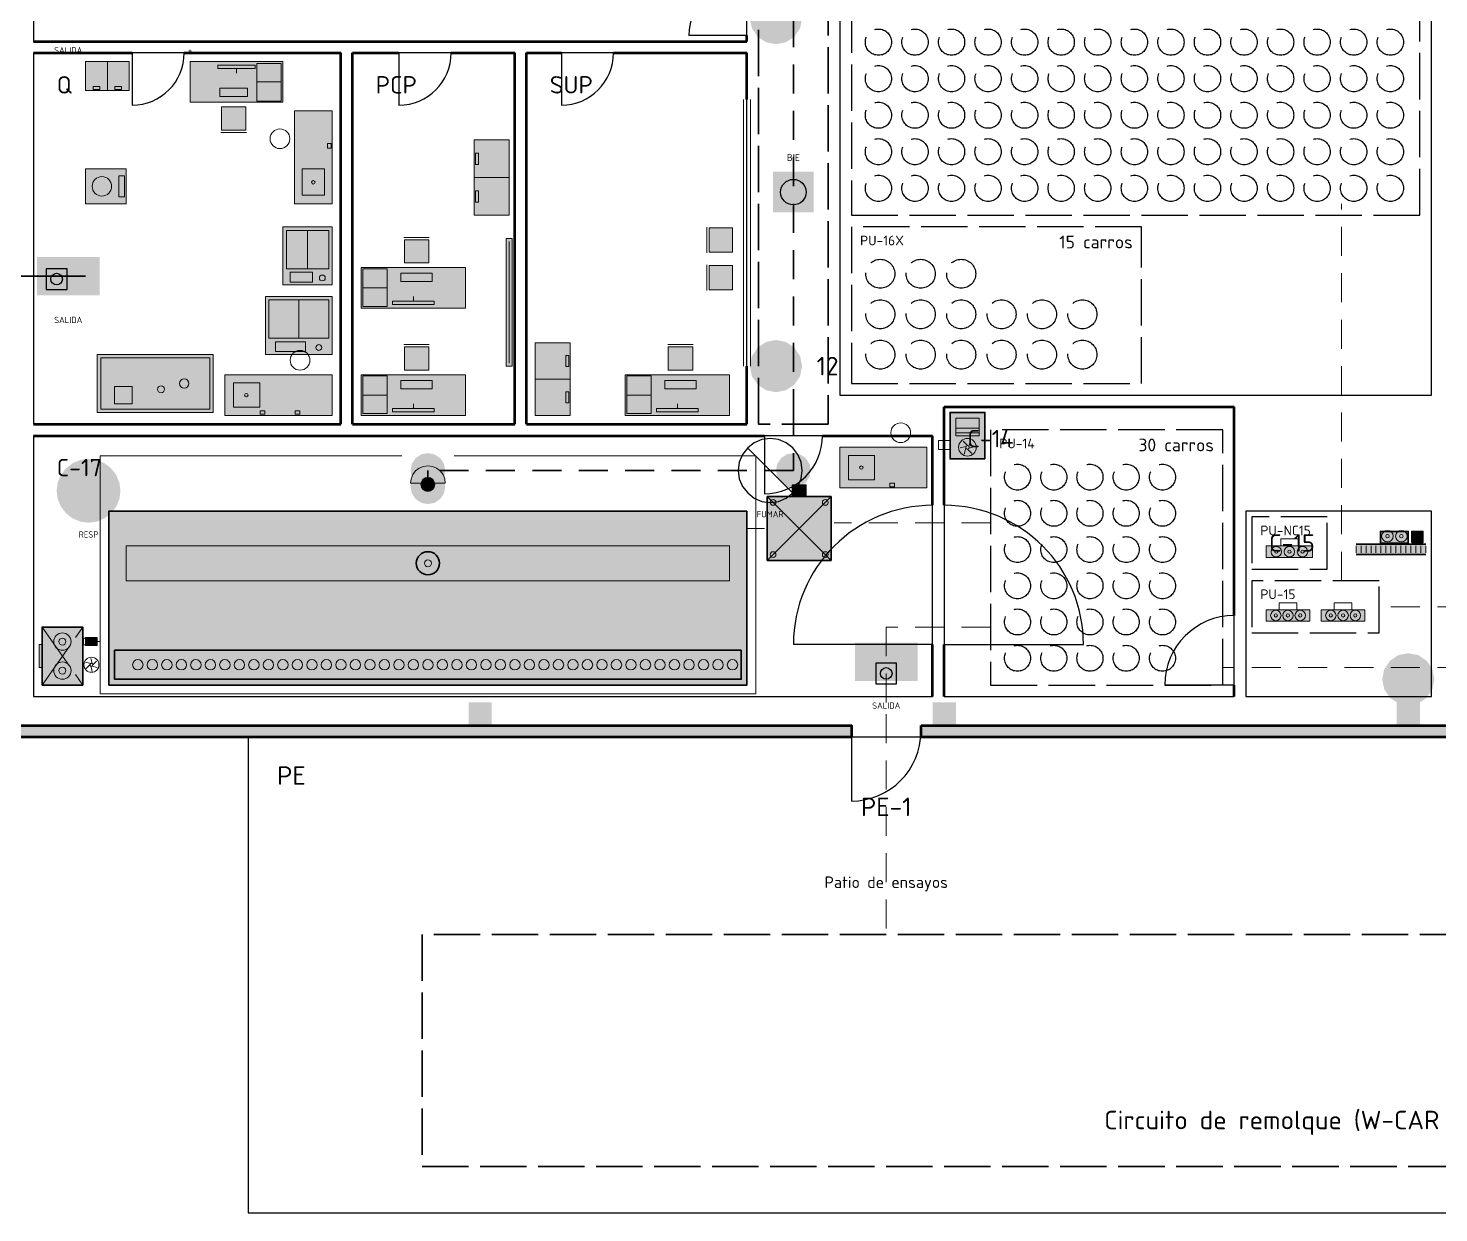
# Model space of a CAD drawing. Header units: millimetres. Extents: x 0 to 1189, y 0 to 841.
# Drawn here: x 236.1 to 357.6, y 439 to 541.1 of the extents above; entities that cross this region are included whole.
import ezdxf
from ezdxf.enums import TextEntityAlignment as Align

# ---------------------------------------------------------------- set-up
doc = ezdxf.new("R2010")
doc.units = ezdxf.units.MM
doc.linetypes.add('FLUJO-TRAZOS', pattern=[4, 2.5, -1.5])
doc.linetypes.add('IRAM-E-TRAZOS', pattern=[5, 4, -1])
for name, color, linetype, lineweight in [('A-ABERTURA', 7, 'CONTINUOUS', 25), ('A-COLUMNA', 7, 'CONTINUOUS', 50), ('A-EQUIPO-FINO', 8, 'CONTINUOUS', 13), ('A-EQUIPO-OCULTO', 8, 'IRAM-E-TRAZOS', 13), ('A-EQUIPO-RELLENO', 9, 'CONTINUOUS', 13), ('A-EXTERIOR', 8, 'CONTINUOUS', 25), ('A-MURO', 7, 'CONTINUOUS', 50), ('A-OPERARIO', 6, 'CONTINUOUS', 18), ('A-SECTOR', 1, 'CONTINUOUS', 25), ('A-SECTOR-TXT', 1, 'CONTINUOUS', 25), ('A-SEGURIDAD', 1, 'IRAM-E-TRAZOS', 18), ('A-TABIQUE', 7, 'CONTINUOUS', 50), ('A-TEXTO', 7, 'CONTINUOUS', 18), ('F-PERSONAL', 6, 'FLUJO-TRAZOS', 35), ('F-RET', 8, 'FLUJO-TRAZOS', 18), ('S-ESCAPE', 3, 'CONTINUOUS', 35), ('S-INCENDIO', 1, 'CONTINUOUS', 25), ('S-SENAL', 7, 'CONTINUOUS', 18)]:
    doc.layers.add(name, color=color, linetype=linetype, lineweight=lineweight)
for name, color, linetype, lineweight, true_color in [('A-AREA-TRABAJO', 30, 'CONTINUOUS', 13, 0xeb963c), ('A-EQUIPO', 30, 'CONTINUOUS', 35, 0xe67800), ('A-MOBILIARIO', 8, 'CONTINUOUS', 18, 0x50505a), ('A-PASILLO', 2, 'IRAM-E-TRAZOS', 35, 0xd7a500), ('A-PULMON', 6, 'IRAM-E-TRAZOS', 25, 0xdc00c8), ('A-VENTANA', 4, 'CONTINUOUS', 18, 0x0096c8)]:
    doc.layers.add(name, color=color, linetype=linetype, lineweight=lineweight, true_color=true_color)
doc.styles.add('ISO3098', font='isocpeur.ttf')

msp = doc.modelspace()

# ---------------------------------------------------------------- hatches: boundary and pattern name
at = {"layer": 'A-COLUMNA', "true_color": 0x000000}
h = msp.add_hatch(color=7, dxfattribs=at)
h.dxf.hatch_style = 1
h.paths.add_polyline_path([(274, 481), (276, 481), (276, 483), (274, 483)])
h = msp.add_hatch(color=7, dxfattribs=at)
h.dxf.hatch_style = 1
h.paths.add_polyline_path([(314, 481), (316, 481), (316, 483), (314, 483)])
h = msp.add_hatch(color=7, dxfattribs=at)
h.dxf.hatch_style = 1
h.paths.add_polyline_path([(354, 481), (356, 481), (356, 483), (354, 483)])
at = {"layer": 'A-EQUIPO-RELLENO', "true_color": 0xeeeeee}
h = msp.add_hatch(color=7, dxfattribs=at)
h.dxf.hatch_style = 1
h.paths.add_polyline_path([(241, 535.75), (242.88, 535.75), (242.88, 538.25), (241, 538.25)])
h = msp.add_hatch(color=7, dxfattribs=at)
h.dxf.hatch_style = 1
h.paths.add_polyline_path([(242.88, 535.75), (244.75, 535.75), (244.75, 538.25), (242.88, 538.25)])
at = {"layer": 'A-EQUIPO-RELLENO', "true_color": 0xeedec0}
h = msp.add_hatch(color=7, dxfattribs=at)
h.dxf.hatch_style = 1
h.paths.add_polyline_path([(250, 534.75), (258, 534.75), (258, 538.25), (250, 538.25)])
at = {"layer": 'A-EQUIPO-RELLENO', "true_color": 0xd6e2f0}
h = msp.add_hatch(color=7, dxfattribs=at)
h.dxf.hatch_style = 1
h.paths.add_polyline_path([(254.81, 532.35), (252.71, 532.35), (252.71, 534.35), (254.81, 534.35)])
at = {"layer": 'A-EQUIPO-RELLENO', "true_color": 0xecf0ec}
h = msp.add_hatch(color=7, dxfattribs=at)
h.dxf.hatch_style = 1
h.paths.add_polyline_path([(259, 534), (259, 526), (262.25, 526), (262.25, 534)])
at = {"layer": 'A-EQUIPO-RELLENO', "true_color": 0xeeeeee}
h = msp.add_hatch(color=7, dxfattribs=at)
h.dxf.hatch_style = 1
h.paths.add_polyline_path([(274.5, 531.5), (274.5, 528.25), (277.5, 528.25), (277.5, 531.5)])
at = {"layer": 'A-EQUIPO-RELLENO', "true_color": 0xcdd0d4}
h = msp.add_hatch(color=7, dxfattribs=at)
h.dxf.hatch_style = 1
h.paths.add_polyline_path([(244.5, 526), (244.5, 529), (241, 529), (241, 526)])
at = {"layer": 'A-EQUIPO-RELLENO', "true_color": 0xeeeeee}
h = msp.add_hatch(color=7, dxfattribs=at)
h.dxf.hatch_style = 1
h.paths.add_polyline_path([(274.5, 528.25), (274.5, 525), (277.5, 525), (277.5, 528.25)])
h = msp.add_hatch(color=7, dxfattribs=at)
h.dxf.hatch_style = 1
h.paths.add_polyline_path([(258, 524), (258, 519), (262.25, 519), (262.25, 524)])
at = {"layer": 'A-EQUIPO-RELLENO', "true_color": 0xd6e2f0}
h = msp.add_hatch(color=7, dxfattribs=at)
h.dxf.hatch_style = 1
h.paths.add_polyline_path([(268.47, 522.9), (270.57, 522.9), (270.57, 520.9), (268.47, 520.9)])
at = {"layer": 'A-EQUIPO-RELLENO', "true_color": 0xffffff}
h = msp.add_hatch(color=7, dxfattribs=at)
h.dxf.hatch_style = 1
h.paths.add_polyline_path([(277.25, 523), (277.25, 512), (277.75, 512), (277.75, 523)])
at = {"layer": 'A-EQUIPO-RELLENO', "true_color": 0xd6e2f0}
h = msp.add_hatch(color=7, dxfattribs=at)
h.dxf.hatch_style = 1
h.paths.add_polyline_path([(294.75, 521.83), (294.75, 523.92), (296.75, 523.92), (296.75, 521.83)])
at = {"layer": 'A-EQUIPO-RELLENO', "true_color": 0xeedec0}
h = msp.add_hatch(color=7, dxfattribs=at)
h.dxf.hatch_style = 1
h.paths.add_polyline_path([(273.75, 520.5), (264.75, 520.5), (264.75, 517), (273.75, 517)])
at = {"layer": 'A-EQUIPO-RELLENO', "true_color": 0xd6e2f0}
h = msp.add_hatch(color=7, dxfattribs=at)
h.dxf.hatch_style = 1
h.paths.add_polyline_path([(294.75, 518.58), (294.75, 520.67), (296.75, 520.67), (296.75, 518.58)])
at = {"layer": 'A-EQUIPO-RELLENO', "true_color": 0xeeeeee}
h = msp.add_hatch(color=7, dxfattribs=at)
h.dxf.hatch_style = 1
h.paths.add_polyline_path([(256.5, 518), (256.5, 513), (262.25, 513), (262.25, 518)])
at = {"layer": 'A-EQUIPO-RELLENO', "true_color": 0xd6e2f0}
h = msp.add_hatch(color=7, dxfattribs=at)
h.dxf.hatch_style = 1
h.paths.add_polyline_path([(268.47, 513.65), (270.57, 513.65), (270.57, 511.65), (268.47, 511.65)])
at = {"layer": 'A-EQUIPO-RELLENO', "true_color": 0xeeeeee}
h = msp.add_hatch(color=7, dxfattribs=at)
h.dxf.hatch_style = 1
h.paths.add_polyline_path([(282.75, 510.88), (282.75, 514), (279.75, 514), (279.75, 510.88)])
at = {"layer": 'A-EQUIPO-RELLENO', "true_color": 0xd6e2f0}
h = msp.add_hatch(color=7, dxfattribs=at)
h.dxf.hatch_style = 1
h.paths.add_polyline_path([(291.22, 513.65), (293.32, 513.65), (293.32, 511.65), (291.22, 511.65)])
at = {"layer": 'A-EQUIPO-RELLENO', "true_color": 0xd7d7dc}
h = msp.add_hatch(color=7, dxfattribs=at)
h.dxf.hatch_style = 1
h.paths.add_polyline_path([(252, 513), (242, 513), (242, 508), (252, 508)])
at = {"layer": 'A-EQUIPO-RELLENO', "true_color": 0xecf0ec}
h = msp.add_hatch(color=7, dxfattribs=at)
h.dxf.hatch_style = 1
h.paths.add_polyline_path([(262.25, 511.25), (253, 511.25), (253, 507.75), (262.25, 507.75)])
at = {"layer": 'A-EQUIPO-RELLENO', "true_color": 0xeedec0}
h = msp.add_hatch(color=7, dxfattribs=at)
h.dxf.hatch_style = 1
h.paths.add_polyline_path([(273.75, 511.25), (264.75, 511.25), (264.75, 507.75), (273.75, 507.75)])
at = {"layer": 'A-EQUIPO-RELLENO', "true_color": 0xeeeeee}
h = msp.add_hatch(color=7, dxfattribs=at)
h.dxf.hatch_style = 1
h.paths.add_polyline_path([(282.75, 507.75), (282.75, 510.88), (279.75, 510.88), (279.75, 507.75)])
at = {"layer": 'A-EQUIPO-RELLENO', "true_color": 0xeedec0}
h = msp.add_hatch(color=7, dxfattribs=at)
h.dxf.hatch_style = 1
h.paths.add_polyline_path([(296.5, 511.25), (287.5, 511.25), (287.5, 507.75), (296.5, 507.75)])
at = {"layer": 'A-EQUIPO-RELLENO', "true_color": 0xeeeeee}
h = msp.add_hatch(color=7, dxfattribs=at)
h.dxf.hatch_style = 1
h.paths.add_polyline_path([(318.5, 504), (318.5, 508), (315.5, 508), (315.5, 504)])
at = {"layer": 'A-EQUIPO-RELLENO', "true_color": 0xecf0ec}
h = msp.add_hatch(color=7, dxfattribs=at)
h.dxf.hatch_style = 1
h.paths.add_polyline_path([(313.5, 505), (306, 505), (306, 501.5), (313.5, 501.5)])
at = {"layer": 'A-EQUIPO-RELLENO', "true_color": 0xfae1f5}
h = msp.add_hatch(color=7, dxfattribs=at)
h.dxf.hatch_style = 1
h.paths.add_polyline_path([(272, 501.9), (271.95, 502.29), (271.8, 502.65), (271.56, 502.96), (271.25, 503.2), (270.89, 503.35), (270.5, 503.4), (270.11, 503.35), (269.75, 503.2), (269.44, 502.96), (269.2, 502.65), (269.05, 502.29), (269, 501.9), (272, 501.9)])
at = {"layer": 'A-EQUIPO-RELLENO', "true_color": 0xffffff}
h = msp.add_hatch(color=7, dxfattribs=at)
h.dxf.hatch_style = 1
h.paths.add_polyline_path([(269.9, 501.8), (269.92, 501.64), (269.98, 501.5), (270.08, 501.38), (270.2, 501.28), (270.34, 501.22), (270.5, 501.2), (270.66, 501.22), (270.8, 501.28), (270.92, 501.38), (271.02, 501.5), (271.08, 501.64), (271.1, 501.8), (271.08, 501.96), (271.02, 502.1), (270.92, 502.22), (270.8, 502.32), (270.66, 502.38), (270.5, 502.4), (270.34, 502.38), (270.2, 502.32), (270.08, 502.22), (269.98, 502.1), (269.92, 501.96)])
at = {"layer": 'A-EQUIPO-RELLENO', "true_color": 0xcdd0d4}
h = msp.add_hatch(color=7, dxfattribs=at)
h.dxf.hatch_style = 1
h.paths.add_polyline_path([(303.1, 500.75), (303.1, 501.75), (301.9, 501.75), (301.9, 500.75)])
at = {"layer": 'A-EQUIPO-RELLENO', "true_color": 0xeeeeee}
h = msp.add_hatch(color=7, dxfattribs=at)
h.dxf.hatch_style = 1
h.paths.add_polyline_path([(305.25, 495.25), (305.25, 500.75), (299.75, 500.75), (299.75, 495.25)])
at = {"layer": 'A-EQUIPO-RELLENO', "true_color": 0xf5f5fc}
h = msp.add_hatch(color=7, dxfattribs=at)
h.dxf.hatch_style = 1
h.paths.add_polyline_path([(298, 499.5), (243, 499.5), (243, 484.5), (298, 484.5)])
at = {"layer": 'A-EQUIPO-RELLENO', "true_color": 0xcdd0d4}
h = msp.add_hatch(color=7, dxfattribs=at)
h.dxf.hatch_style = 1
h.paths.add_polyline_path([(352.6, 496.74), (355, 496.74), (355, 497.75), (352.6, 497.75)])
h = msp.add_hatch(color=7, dxfattribs=at)
h.dxf.hatch_style = 1
h.paths.add_polyline_path([(355.3, 496.8), (356.25, 496.8), (356.25, 497.75), (355.3, 497.75)])
at = {"layer": 'A-EQUIPO-RELLENO', "true_color": 0xeedec0}
h = msp.add_hatch(color=7, dxfattribs=at)
h.dxf.hatch_style = 1
h.paths.add_polyline_path([(296.5, 496.5), (244.5, 496.5), (244.5, 493.5), (296.5, 493.5)])
at = {"layer": 'A-EQUIPO-RELLENO', "true_color": 0xfaf0fa}
h = msp.add_hatch(color=7, dxfattribs=at)
h.dxf.hatch_style = 1
h.paths.add_polyline_path([(342.75, 495.5), (346.75, 495.5), (346.75, 496.5), (342.75, 496.5)])
at = {"layer": 'A-EQUIPO-RELLENO', "true_color": 0xeeeeee}
h = msp.add_hatch(color=7, dxfattribs=at)
h.dxf.hatch_style = 1
h.paths.add_polyline_path([(350.5, 495.75), (356.5, 495.75), (356.5, 496.65), (350.5, 496.65)])
at = {"layer": 'A-EQUIPO-RELLENO', "true_color": 0xfaf0fa}
h = msp.add_hatch(color=7, dxfattribs=at)
h.dxf.hatch_style = 1
h.paths.add_polyline_path([(342.75, 490), (346.5, 490), (346.5, 491), (342.75, 491)])
h = msp.add_hatch(color=7, dxfattribs=at)
h.dxf.hatch_style = 1
h.paths.add_polyline_path([(347.5, 490), (351.25, 490), (351.25, 491), (347.5, 491)])
at = {"layer": 'A-EQUIPO-RELLENO', "true_color": 0xeeeeee}
h = msp.add_hatch(color=7, dxfattribs=at)
h.dxf.hatch_style = 1
h.paths.add_polyline_path([(237.25, 484.5), (240.75, 484.5), (240.75, 489.5), (237.25, 489.5)])
at = {"layer": 'A-EQUIPO-RELLENO', "true_color": 0xf0c83c}
h = msp.add_hatch(color=7, dxfattribs=at)
h.dxf.hatch_style = 1
h.paths.add_polyline_path([(237, 486), (237.25, 486), (237.25, 488), (237, 488)])
at = {"layer": 'A-EQUIPO-RELLENO', "true_color": 0xcdd0d4}
h = msp.add_hatch(color=7, dxfattribs=at)
h.dxf.hatch_style = 1
h.paths.add_polyline_path([(241, 487.9), (242, 487.9), (242, 488.6), (241, 488.6)])
at = {"layer": 'A-MURO', "true_color": 0x464646}
h = msp.add_hatch(color=7, dxfattribs=at)
h.dxf.hatch_style = 1
h.paths.add_polyline_path([(234, 517), (234, 481), (307, 481), (307, 480), (233, 480), (233, 517)])
h = msp.add_hatch(color=7, dxfattribs=at)
h.dxf.hatch_style = 1
h.paths.add_polyline_path([(313, 481), (485.75, 481), (485.75, 480), (313, 480)])
at = {"layer": 'F-PERSONAL', "true_color": 0xc800aa}
h = msp.add_hatch(color=7, dxfattribs=at)
h.dxf.hatch_style = 1
h.paths.add_polyline_path([(272, 503), (271.89, 503.57), (271.56, 504.06), (271.07, 504.39), (270.5, 504.5), (269.93, 504.39), (269.44, 504.06), (269.11, 503.57), (269, 503), (269.11, 502.43), (269.44, 501.94), (269.93, 501.61), (270.5, 501.5), (271.07, 501.61), (271.56, 501.94), (271.89, 502.43)])
h = msp.add_hatch(color=7, dxfattribs=at)
h.dxf.hatch_style = 1
h.paths.add_polyline_path([(303.5, 503), (303.39, 503.57), (303.06, 504.06), (302.57, 504.39), (302, 504.5), (301.43, 504.39), (300.94, 504.06), (300.61, 503.57), (300.5, 503), (300.61, 502.43), (300.94, 501.94), (301.43, 501.61), (302, 501.5), (302.57, 501.61), (303.06, 501.94), (303.39, 502.43)])
h = msp.add_hatch(color=7, dxfattribs=at)
h.dxf.hatch_style = 1
h.paths.add_polyline_path([(272, 501.6), (271.89, 502.17), (271.56, 502.66), (271.07, 502.99), (270.5, 503.1), (269.93, 502.99), (269.44, 502.66), (269.11, 502.17), (269, 501.6), (269.11, 501.03), (269.44, 500.54), (269.93, 500.21), (270.5, 500.1), (271.07, 500.21), (271.56, 500.54), (271.89, 501.03)])
at = {"layer": 'S-INCENDIO', "true_color": 0xd20000}
h = msp.add_hatch(color=7, dxfattribs=at)
h.dxf.hatch_style = 1
h.paths.add_polyline_path([(302.75, 542), (302.58, 542.86), (302.09, 543.59), (301.36, 544.08), (300.5, 544.25), (299.64, 544.08), (298.91, 543.59), (298.42, 542.86), (298.25, 542), (298.42, 541.14), (298.91, 540.41), (299.64, 539.92), (300.5, 539.75), (301.36, 539.92), (302.09, 540.41), (302.58, 541.14)])
at = {"layer": 'S-INCENDIO', "true_color": 0xc81414}
h = msp.add_hatch(color=7, dxfattribs=at)
h.dxf.hatch_style = 1
h.paths.add_polyline_path([(300.25, 525.25), (303.75, 525.25), (303.75, 528.75), (300.25, 528.75)])
at = {"layer": 'S-INCENDIO', "true_color": 0xd20000}
h = msp.add_hatch(color=7, dxfattribs=at)
h.dxf.hatch_style = 1
h.paths.add_polyline_path([(302.75, 512), (302.58, 512.86), (302.09, 513.59), (301.36, 514.08), (300.5, 514.25), (299.64, 514.08), (298.91, 513.59), (298.42, 512.86), (298.25, 512), (298.42, 511.14), (298.91, 510.41), (299.64, 509.92), (300.5, 509.75), (301.36, 509.92), (302.09, 510.41), (302.58, 511.14)])
h = msp.add_hatch(color=7, dxfattribs=at)
h.dxf.hatch_style = 1
h.paths.add_polyline_path([(357.25, 485), (357.08, 485.86), (356.59, 486.59), (355.86, 487.08), (355, 487.25), (354.14, 487.08), (353.41, 486.59), (352.92, 485.86), (352.75, 485), (352.92, 484.14), (353.41, 483.41), (354.14, 482.92), (355, 482.75), (355.86, 482.92), (356.59, 483.41), (357.08, 484.14)])
at = {"layer": 'S-SENAL', "true_color": 0x008c46}
h = msp.add_hatch(color=7, dxfattribs=at)
h.dxf.hatch_style = 1
h.paths.add_polyline_path([(236.8, 518.1), (242.2, 518.1), (242.2, 521.4), (236.8, 521.4)])
at = {"layer": 'S-SENAL', "true_color": 0x005aaa}
h = msp.add_hatch(color=7, dxfattribs=at)
h.dxf.hatch_style = 1
h.paths.add_polyline_path([(244, 501.25), (243.91, 501.96), (243.63, 502.62), (243.19, 503.19), (242.62, 503.63), (241.96, 503.91), (241.25, 504), (240.54, 503.91), (239.88, 503.63), (239.31, 503.19), (238.87, 502.62), (238.59, 501.96), (238.5, 501.25), (238.59, 500.54), (238.87, 499.88), (239.31, 499.31), (239.88, 498.87), (240.54, 498.59), (241.25, 498.5), (241.96, 498.59), (242.62, 498.87), (243.19, 499.31), (243.63, 499.88), (243.91, 500.54)])
at = {"layer": 'S-SENAL', "true_color": 0x008c46}
h = msp.add_hatch(color=7, dxfattribs=at)
h.dxf.hatch_style = 1
h.paths.add_polyline_path([(307.3, 484.85), (312.7, 484.85), (312.7, 488.15), (307.3, 488.15)])

# ---------------------------------------------------------------- linework, layer by layer
at = {"layer": 'A-ABERTURA'}
for p, q in [((298, 540.5), (293, 540.5)), ((245, 539), (245, 534.5)), ((268, 539), (268, 534.5)), ((282, 539), (282, 534.5)), ((299.5, 506), (299.5, 501)), ((314, 488), (302, 488)), ((315, 488), (327, 488)), ((340, 484.5), (334, 484.5)), ((307, 480.5), (307, 474.5))]:
    msp.add_line(p, q, dxfattribs=at)
for centre, radius, start, end in [((298, 540.5), 5, 90, 180), ((245, 539), 4.5, 270, 360), ((268, 539), 4.5, 270, 360), ((282, 539), 4.5, 270, 360), ((299.5, 506), 5, 270, 360), ((314, 488), 12, 90, 180), ((315, 488), 12, 0, 90), ((340, 484.5), 6, 90, 180), ((307, 480.5), 6, 270, 360)]:
    msp.add_arc(centre, radius, start, end, dxfattribs=at)
at = {"layer": 'A-AREA-TRABAJO'}
for p, q in [((268.25, 504.25), (242.25, 504.25)), ((298.75, 504.25), (272.75, 504.25))]:
    msp.add_line(p, q, dxfattribs=at)
msp.add_lwpolyline([(298.75, 504.25), (298.75, 483.75), (242.25, 483.75), (242.25, 504.25)], dxfattribs=at)
at = {"layer": 'A-EQUIPO'}
for p, q in [((350.5, 496.65), (356.5, 496.65)), ((350.5, 495.75), (356.5, 495.75))]:
    msp.add_line(p, q, dxfattribs=at)
for points in [[(318.5, 504), (318.5, 508), (315.5, 508), (315.5, 504)], [(305.25, 495.25), (305.25, 500.75), (299.75, 500.75), (299.75, 495.25)], [(298, 499.5), (243, 499.5), (243, 484.5), (298, 484.5)], [(352.6, 496.74), (355, 496.74), (355, 497.75), (352.6, 497.75)], [(355.3, 496.8), (356.25, 496.8), (356.25, 497.75), (355.3, 497.75)], [(237.25, 484.5), (240.75, 484.5), (240.75, 489.5), (237.25, 489.5)], [(297.5, 487.5), (243.5, 487.5), (243.5, 485), (297.5, 485)]]:
    msp.add_lwpolyline(points, close=True, dxfattribs=at)
msp.add_circle((270.5, 495), 1, dxfattribs=at)
at = {"layer": 'A-EQUIPO-FINO'}
for p, q in [((255.75, 536.5), (257.85, 536.5)), ((277.5, 522.75), (277.5, 512.25)), ((267, 518.75), (264.9, 518.75)), ((267, 509.5), (264.9, 509.5)), ((289.75, 509.5), (287.65, 509.5)), ((318, 506.65), (316, 506.65)), ((318, 506.25), (316, 506.25)), ((305.25, 495.25), (299.75, 500.75)), ((299.75, 495.25), (305.25, 500.75)), ((355.3, 496.8), (356.25, 497.75)), ((350.5, 495.9), (350.5, 496.5)), ((350.93, 495.9), (350.93, 496.5)), ((351.36, 495.9), (351.36, 496.5)), ((351.79, 495.9), (351.79, 496.5)), ((352.21, 495.9), (352.21, 496.5)), ((352.64, 495.9), (352.64, 496.5)), ((353.07, 495.9), (353.07, 496.5)), ((353.5, 495.9), (353.5, 496.5)), ((353.93, 495.9), (353.93, 496.5)), ((354.36, 495.9), (354.36, 496.5)), ((354.79, 495.9), (354.79, 496.5)), ((355.21, 495.9), (355.21, 496.5)), ((355.64, 495.9), (355.64, 496.5)), ((356.07, 495.9), (356.07, 496.5)), ((356.5, 495.9), (356.5, 496.5)), ((241.22, 488.46), (241.92, 488.46)), ((241.22, 488.25), (241.92, 488.25)), ((241.22, 488.04), (241.92, 488.04)), ((242, 488.25), (242.18, 488.25))]:
    msp.add_line(p, q, dxfattribs=at)
for points in [[(255.75, 534.85), (257.85, 534.85), (257.85, 538.1), (255.75, 538.1)], [(241.66, 535.85), (242.22, 535.85), (242.22, 536.1), (241.66, 536.1)], [(243.53, 535.85), (244.09, 535.85), (244.09, 536.1), (243.53, 536.1)], [(252.56, 535.25), (254.96, 535.25), (254.96, 535.95), (252.56, 535.95)], [(261.85, 531.2), (261.85, 530.8), (262.15, 530.8), (262.15, 531.2)], [(274.6, 530.36), (274.6, 529.39), (274.85, 529.39), (274.85, 530.36)], [(244.35, 526.6), (244.35, 528.4), (243.87, 528.4), (243.87, 526.6)], [(274.6, 527.11), (274.6, 526.14), (274.85, 526.14), (274.85, 527.11)], [(258.3, 523.7), (258.3, 520.4), (261.95, 520.4), (261.95, 523.7)], [(267, 520.4), (264.9, 520.4), (264.9, 517.15), (267, 517.15)], [(258.64, 520.1), (258.64, 519.25), (260.55, 519.25), (260.55, 520.1)], [(270.87, 520), (268.17, 520), (268.17, 519.3), (270.87, 519.3)], [(256.8, 517.7), (256.8, 514.4), (261.95, 514.4), (261.95, 517.7)], [(257.36, 514.1), (257.36, 513.25), (259.95, 513.25), (259.95, 514.1)], [(251.7, 512.7), (242.3, 512.7), (242.3, 508.3), (251.7, 508.3)], [(282.65, 511.97), (282.65, 512.91), (282.4, 512.91), (282.4, 511.97)], [(267, 511.15), (264.9, 511.15), (264.9, 507.9), (267, 507.9)], [(270.87, 510.75), (268.17, 510.75), (268.17, 510.05), (270.87, 510.05)], [(289.75, 511.15), (287.65, 511.15), (287.65, 507.9), (289.75, 507.9)], [(293.62, 510.75), (290.92, 510.75), (290.92, 510.05), (293.62, 510.05)], [(245, 510.25), (243.5, 510.25), (243.5, 508.75), (245, 508.75)], [(282.65, 508.84), (282.65, 509.78), (282.4, 509.78), (282.4, 508.84)], [(256.45, 508.15), (256.05, 508.15), (256.05, 507.85), (256.45, 507.85)], [(259.45, 508.15), (259.05, 508.15), (259.05, 507.85), (259.45, 507.85)], [(318, 506), (318, 507.5), (316, 507.5), (316, 506)], [(303.1, 500.75), (303.1, 501.75), (301.9, 501.75), (301.9, 500.75)], [(310.7, 501.9), (310.3, 501.9), (310.3, 501.6), (310.7, 501.6)], [(296.5, 496.5), (244.5, 496.5), (244.5, 493.5), (296.5, 493.5)], [(240.82, 487.97), (241, 487.97), (241, 488.53), (240.82, 488.53)], [(241, 487.9), (242, 487.9), (242, 488.6), (241, 488.6)], [(241.45, 488.11), (241.7, 488.11), (241.7, 488.39), (241.45, 488.39)]]:
    msp.add_lwpolyline(points, close=True, dxfattribs=at)
for points in [[(316.87, 505.08), (316.36, 504.94)], [(317, 505.15), (316.63, 505.53)], [(316.87, 504.92), (316.73, 504.41)], [(317, 504.85), (317.37, 504.47)], [(317.13, 505.08), (317.27, 505.59)], [(317.13, 504.92), (317.64, 505.06)], [(241.44, 486.36), (241, 486.48)], [(241.56, 486.36), (241.45, 486.8)], [(241.63, 486.25), (241.95, 486.57)], [(241.37, 486.25), (241.05, 485.93)], [(241.44, 486.14), (241.55, 485.7)], [(241.56, 486.14), (242, 486.02)]]:
    msp.add_lwpolyline(points, dxfattribs=at)
for centre, radius in [((242.4, 527.5), 0.84), ((260.62, 527.85), 0.15), ((261.4, 519.6), 0.25), ((261.1, 513.6), 0.25), ((249.5, 510.5), 0.4), ((247.5, 510), 0.3), ((254.85, 509.5), 0.15), ((317, 505), 0.76), ((317, 505), 0.152), ((307.85, 503.25), 0.15), ((300.25, 500.25), 0.25), ((304.75, 500.25), 0.25), ((353.2, 497.34), 0.5), ((353.2, 497.34), 0.15), ((354.4, 497.34), 0.5), ((354.4, 497.34), 0.15), ((356.11, 497.28), 0.076), ((343.62, 496), 0.45), ((343.62, 496), 0.14), ((344.75, 496), 0.45), ((344.75, 496), 0.14), ((345.88, 496), 0.45), ((345.88, 496), 0.14), ((270.5, 495), 0.3), ((300.25, 495.75), 0.25), ((304.75, 495.75), 0.25), ((343.58, 490.5), 0.45), ((343.58, 490.5), 0.14), ((344.62, 490.5), 0.45), ((344.62, 490.5), 0.14), ((345.68, 490.5), 0.45), ((345.68, 490.5), 0.14), ((348.32, 490.5), 0.45), ((348.32, 490.5), 0.14), ((349.38, 490.5), 0.45), ((349.38, 490.5), 0.14), ((350.43, 490.5), 0.45), ((350.43, 490.5), 0.14), ((239, 488.25), 0.75), ((239, 488.25), 0.3), ((239, 485.75), 0.75), ((241.5, 486.25), 0.65), ((241.5, 486.25), 0.13), ((245.5, 486.25), 0.45), ((246.75, 486.25), 0.45), ((248, 486.25), 0.45), ((249.25, 486.25), 0.45), ((250.5, 486.25), 0.45), ((251.75, 486.25), 0.45), ((253, 486.25), 0.45), ((254.25, 486.25), 0.45), ((255.5, 486.25), 0.45), ((256.75, 486.25), 0.45), ((258, 486.25), 0.45), ((259.25, 486.25), 0.45), ((260.5, 486.25), 0.45), ((261.75, 486.25), 0.45), ((263, 486.25), 0.45), ((264.25, 486.25), 0.45), ((265.5, 486.25), 0.45), ((266.75, 486.25), 0.45), ((268, 486.25), 0.45), ((269.25, 486.25), 0.45), ((270.5, 486.25), 0.45), ((271.75, 486.25), 0.45), ((273, 486.25), 0.45), ((274.25, 486.25), 0.45), ((275.5, 486.25), 0.45), ((276.75, 486.25), 0.45), ((278, 486.25), 0.45), ((279.25, 486.25), 0.45), ((280.5, 486.25), 0.45), ((281.75, 486.25), 0.45), ((283, 486.25), 0.45), ((284.25, 486.25), 0.45), ((285.5, 486.25), 0.45), ((286.75, 486.25), 0.45), ((288, 486.25), 0.45), ((289.25, 486.25), 0.45), ((290.5, 486.25), 0.45), ((291.75, 486.25), 0.45), ((293, 486.25), 0.45), ((294.25, 486.25), 0.45), ((295.5, 486.25), 0.45), ((296.75, 486.25), 0.45), ((239, 485.75), 0.3)]:
    msp.add_circle(centre, radius, dxfattribs=at)
at = {"layer": 'A-EQUIPO-OCULTO'}
for p, q in [((260.12, 523.7), (260.12, 520.4)), ((259.38, 517.7), (259.38, 514.4)), ((237.25, 484.5), (240.75, 489.5)), ((237.25, 489.5), (240.75, 484.5))]:
    msp.add_line(p, q, dxfattribs=at)
msp.add_lwpolyline([(315.5, 504.8), (315.5, 505.6), (314.5, 505.6), (314.5, 504.8)], close=True, dxfattribs=at)
at = {"layer": 'A-EXTERIOR'}
msp.add_lwpolyline([(255, 439), (435, 439), (435, 480), (255, 480)], close=True, dxfattribs=at)
at = {"layer": 'A-MOBILIARIO'}
for p, q in [((254, 537.65), (254, 537.25)), ((252.66, 532.15), (254.86, 532.15)), ((270.62, 523.1), (268.42, 523.1)), ((294.55, 523.97), (294.55, 521.77)), ((294.55, 520.73), (294.55, 518.53)), ((269.25, 517.6), (269.25, 518)), ((270.62, 513.85), (268.42, 513.85)), ((293.37, 513.85), (291.17, 513.85)), ((269.25, 508.35), (269.25, 508.75)), ((292, 508.35), (292, 508.75))]:
    msp.add_line(p, q, dxfattribs=at)
for points in [[(241, 535.75), (242.88, 535.75), (242.88, 538.25), (241, 538.25)], [(242.88, 535.75), (244.75, 535.75), (244.75, 538.25), (242.88, 538.25)], [(250, 534.75), (258, 534.75), (258, 538.25), (250, 538.25)], [(252.4, 537.65), (255.6, 537.65), (255.6, 537.95), (252.4, 537.95)], [(254.81, 532.35), (252.71, 532.35), (252.71, 534.35), (254.81, 534.35)], [(259, 534), (259, 526), (262.25, 526), (262.25, 534)], [(274.5, 531.5), (274.5, 528.25), (277.5, 528.25), (277.5, 531.5)], [(244.5, 526), (244.5, 529), (241, 529), (241, 526)], [(259.65, 529), (259.65, 526.75), (261.6, 526.75), (261.6, 529)], [(274.5, 528.25), (274.5, 525), (277.5, 525), (277.5, 528.25)], [(258, 524), (258, 519), (262.25, 519), (262.25, 524)], [(268.47, 522.9), (270.57, 522.9), (270.57, 520.9), (268.47, 520.9)], [(277.25, 523), (277.25, 512), (277.75, 512), (277.75, 523)], [(294.75, 521.83), (294.75, 523.92), (296.75, 523.92), (296.75, 521.83)], [(273.75, 520.5), (264.75, 520.5), (264.75, 517), (273.75, 517)], [(294.75, 518.58), (294.75, 520.67), (296.75, 520.67), (296.75, 518.58)], [(256.5, 518), (256.5, 513), (262.25, 513), (262.25, 518)], [(271.05, 517.6), (267.45, 517.6), (267.45, 517.3), (271.05, 517.3)], [(268.47, 513.65), (270.57, 513.65), (270.57, 511.65), (268.47, 511.65)], [(282.75, 510.88), (282.75, 514), (279.75, 514), (279.75, 510.88)], [(291.22, 513.65), (293.32, 513.65), (293.32, 511.65), (291.22, 511.65)], [(252, 513), (242, 513), (242, 508), (252, 508)], [(262.25, 511.25), (253, 511.25), (253, 507.75), (262.25, 507.75)], [(273.75, 511.25), (264.75, 511.25), (264.75, 507.75), (273.75, 507.75)], [(282.75, 507.75), (282.75, 510.88), (279.75, 510.88), (279.75, 507.75)], [(296.5, 511.25), (287.5, 511.25), (287.5, 507.75), (296.5, 507.75)], [(256, 510.55), (253.75, 510.55), (253.75, 508.45), (256, 508.45)], [(271.05, 508.35), (267.45, 508.35), (267.45, 508.05), (271.05, 508.05)], [(293.8, 508.35), (290.2, 508.35), (290.2, 508.05), (293.8, 508.05)], [(313.5, 505), (306, 505), (306, 501.5), (313.5, 501.5)], [(309, 504.3), (306.75, 504.3), (306.75, 502.2), (309, 502.2)]]:
    msp.add_lwpolyline(points, close=True, dxfattribs=at)
for centre in [(257.75, 531.6), (259.48, 512.5), (311.25, 506.25)]:
    msp.add_circle(centre, 0.85, dxfattribs=at)
at = {"layer": 'A-MURO'}
for points in [[(234, 517), (234, 481), (307, 481), (307, 480), (233, 480), (233, 517)], [(313, 481), (485.75, 481), (485.75, 480), (313, 480)]]:
    msp.add_lwpolyline(points, close=True, dxfattribs=at)
at = {"layer": 'A-OPERARIO'}
for p, q in [((344, 496.5), (344, 497.1)), ((344, 497.1), (345.5, 497.1)), ((345.5, 496.5), (345.5, 497.1)), ((343.88, 491), (343.88, 491.6)), ((343.88, 491.6), (345.38, 491.6)), ((345.38, 491), (345.38, 491.6)), ((348.62, 491), (348.62, 491.6)), ((348.62, 491.6), (350.12, 491.6)), ((350.12, 491), (350.12, 491.6))]:
    msp.add_line(p, q, dxfattribs=at)
for points in [[(272, 501.9), (271.95, 502.29), (271.8, 502.65), (271.56, 502.96), (271.25, 503.2), (270.89, 503.35), (270.5, 503.4), (270.11, 503.35), (269.75, 503.2), (269.44, 502.96), (269.2, 502.65), (269.05, 502.29), (269, 501.9)], [(342.75, 495.5), (346.75, 495.5), (346.75, 496.5), (342.75, 496.5)], [(342.75, 490), (346.5, 490), (346.5, 491), (342.75, 491)], [(347.5, 490), (351.25, 490), (351.25, 491), (347.5, 491)]]:
    msp.add_lwpolyline(points, close=True, dxfattribs=at)
msp.add_circle((270.5, 501.8), 0.6, dxfattribs=at)
at = {"layer": 'A-PASILLO'}
for p, q in [((299, 507), (299, 569.5)), ((305, 569.5), (305, 507)), ((305, 507), (299, 507))]:
    msp.add_line(p, q, dxfattribs=at)
msp.add_lwpolyline([(270, 443), (420, 443), (420, 463), (270, 463), (270, 443)], dxfattribs=at)
at = {"layer": 'A-PULMON'}
for points in [[(307, 525), (356, 525), (356, 568), (307, 568)], [(307, 510.5), (332, 510.5), (332, 524), (307, 524)], [(319, 484.5), (339, 484.5), (339, 506.5), (319, 506.5)], [(341.5, 494.5), (348, 494.5), (348, 499), (341.5, 499)], [(341.5, 489), (352.5, 489), (352.5, 493.5), (341.5, 493.5)]]:
    msp.add_lwpolyline(points, close=True, dxfattribs=at)
for centre, radius in [((309.33, 539.93), 1.13), ((312.48, 539.93), 1.13), ((315.63, 539.93), 1.13), ((318.78, 539.93), 1.13), ((321.93, 539.93), 1.13), ((325.08, 539.93), 1.13), ((328.23, 539.93), 1.13), ((331.39, 539.93), 1.13), ((334.54, 539.93), 1.13), ((337.69, 539.93), 1.13), ((340.84, 539.93), 1.13), ((343.99, 539.93), 1.13), ((347.14, 539.93), 1.13), ((350.29, 539.93), 1.13), ((353.45, 539.93), 1.13), ((309.33, 536.78), 1.13), ((312.48, 536.78), 1.13), ((315.63, 536.78), 1.13), ((318.78, 536.78), 1.13), ((321.93, 536.78), 1.13), ((325.08, 536.78), 1.13), ((328.23, 536.78), 1.13), ((331.39, 536.78), 1.13), ((334.54, 536.78), 1.13), ((337.69, 536.78), 1.13), ((340.84, 536.78), 1.13), ((343.99, 536.78), 1.13), ((347.14, 536.78), 1.13), ((350.29, 536.78), 1.13), ((353.45, 536.78), 1.13), ((309.33, 533.63), 1.13), ((312.48, 533.63), 1.13), ((315.63, 533.63), 1.13), ((318.78, 533.63), 1.13), ((321.93, 533.63), 1.13), ((325.08, 533.63), 1.13), ((328.23, 533.63), 1.13), ((331.39, 533.63), 1.13), ((334.54, 533.63), 1.13), ((337.69, 533.63), 1.13), ((340.84, 533.63), 1.13), ((343.99, 533.63), 1.13), ((347.14, 533.63), 1.13), ((350.29, 533.63), 1.13), ((353.45, 533.63), 1.13), ((309.33, 530.48), 1.13), ((312.48, 530.48), 1.13), ((315.63, 530.48), 1.13), ((318.78, 530.48), 1.13), ((321.93, 530.48), 1.13), ((325.08, 530.48), 1.13), ((328.23, 530.48), 1.13), ((331.39, 530.48), 1.13), ((334.54, 530.48), 1.13), ((337.69, 530.48), 1.13), ((340.84, 530.48), 1.13), ((343.99, 530.48), 1.13), ((347.14, 530.48), 1.13), ((350.29, 530.48), 1.13), ((353.45, 530.48), 1.13), ((309.33, 527.33), 1.13), ((312.48, 527.33), 1.13), ((315.63, 527.33), 1.13), ((318.78, 527.33), 1.13), ((321.93, 527.33), 1.13), ((325.08, 527.33), 1.13), ((328.23, 527.33), 1.13), ((331.39, 527.33), 1.13), ((334.54, 527.33), 1.13), ((337.69, 527.33), 1.13), ((340.84, 527.33), 1.13), ((343.99, 527.33), 1.13), ((347.14, 527.33), 1.13), ((350.29, 527.33), 1.13), ((353.45, 527.33), 1.13), ((309.49, 519.96), 1.25), ((312.97, 519.96), 1.25), ((316.46, 519.96), 1.25), ((309.49, 516.47), 1.25), ((312.97, 516.47), 1.25), ((316.46, 516.47), 1.25), ((319.94, 516.47), 1.25), ((323.42, 516.47), 1.25), ((326.91, 516.47), 1.25), ((309.49, 512.99), 1.25), ((312.97, 512.99), 1.25), ((316.46, 512.99), 1.25), ((319.94, 512.99), 1.25), ((323.42, 512.99), 1.25), ((326.91, 512.99), 1.25), ((321.31, 502.43), 1.12), ((324.44, 502.43), 1.12), ((327.56, 502.43), 1.12), ((330.68, 502.43), 1.12), ((333.81, 502.43), 1.12), ((321.31, 499.31), 1.12), ((324.44, 499.31), 1.12), ((327.56, 499.31), 1.12), ((330.68, 499.31), 1.12), ((333.81, 499.31), 1.12), ((321.31, 496.18), 1.12), ((324.44, 496.18), 1.12), ((327.56, 496.18), 1.12), ((330.68, 496.18), 1.12), ((333.81, 496.18), 1.12), ((321.31, 493.06), 1.12), ((324.44, 493.06), 1.12), ((327.56, 493.06), 1.12), ((330.68, 493.06), 1.12), ((333.81, 493.06), 1.12), ((321.31, 489.94), 1.12), ((324.44, 489.94), 1.12), ((327.56, 489.94), 1.12), ((330.68, 489.94), 1.12), ((333.81, 489.94), 1.12), ((321.31, 486.81), 1.12), ((324.44, 486.81), 1.12), ((327.56, 486.81), 1.12), ((330.68, 486.81), 1.12), ((333.81, 486.81), 1.12)]:
    msp.add_circle(centre, radius, dxfattribs=at)
at = {"layer": 'A-SECTOR'}
for points in [[(306, 509.5), (357, 509.5), (357, 569), (306, 569)], [(236.5, 540), (298, 540), (298, 546), (236.5, 546)], [(236.5, 507), (263, 507), (263, 539), (236.5, 539)], [(264, 507), (278, 507), (278, 539), (264, 539)], [(279, 507), (298, 507), (298, 539), (279, 539)], [(315, 483.5), (340, 483.5), (340, 508.5), (315, 508.5)], [(236.5, 483.5), (314, 483.5), (314, 506), (236.5, 506)], [(341, 483.5), (357, 483.5), (357, 499.5), (341, 499.5)]]:
    msp.add_lwpolyline(points, close=True, dxfattribs=at)
at = {"layer": 'A-SEGURIDAD'}
msp.add_line((298, 499.5), (276, 499.5), dxfattribs=at)
msp.add_lwpolyline([(237, 486), (237.25, 486), (237.25, 488), (237, 488)], close=True, dxfattribs=at)
at = {"layer": 'A-TABIQUE'}
for p, q in [((236.5, 540), (298, 540)), ((298, 540), (298, 540.5)), ((236.5, 539), (245, 539)), ((249.5, 539), (263, 539)), ((263, 507), (263, 539)), ((264, 539), (268, 539)), ((264, 507), (264, 539)), ((272.5, 539), (278, 539)), ((278, 507), (278, 539)), ((279, 539), (282, 539)), ((279, 507), (279, 539)), ((286.5, 539), (298, 539)), ((298, 535), (298, 539)), ((298, 507), (298, 512)), ((315, 508.5), (340, 508.5)), ((315, 500), (315, 508.5)), ((340, 490.5), (340, 508.5)), ((236.5, 507), (263, 507)), ((264, 507), (278, 507)), ((279, 507), (298, 507)), ((236.5, 506), (299.5, 506)), ((304.5, 506), (314, 506)), ((314, 500), (314, 506)), ((314, 483.5), (314, 488)), ((315, 483.5), (315, 488)), ((340, 483.5), (340, 484.5))]:
    msp.add_line(p, q, dxfattribs=at)
at = {"layer": 'A-VENTANA'}
for p, q in [((297.7, 512), (297.7, 535)), ((298, 512), (298, 535)), ((298.3, 512), (298.3, 535))]:
    msp.add_line(p, q, dxfattribs=at)
at = {"layer": 'F-PERSONAL'}
for points in [[(363, 601), (363, 574), (302, 574), (302, 508.5)], [(302, 508.5), (302, 503)], [(302, 503), (270.5, 503)], [(270.5, 503), (270.5, 501.6)]]:
    msp.add_lwpolyline(points, dxfattribs=at)
at = {"layer": 'F-RET'}
for points in [[(349.25, 493.5), (349.25, 526)], [(319, 498.5), (305.5, 498.5)], [(299.5, 498), (298, 498)], [(360, 491.25), (352.5, 491.25)], [(319, 489.5), (310, 489.5), (310, 482), (310, 462)], [(360, 486), (339, 486)]]:
    msp.add_lwpolyline(points, dxfattribs=at)
at = {"layer": 'S-ESCAPE'}
msp.add_line((241, 519.75), (230, 519.75), dxfattribs=at)
at = {"layer": 'S-INCENDIO'}
msp.add_line((298.07, 504.92), (301.93, 501.07), dxfattribs=at)
for points in [[(237.6, 518.6), (239.4, 518.6), (239.4, 520.4), (237.6, 520.4)], [(302.75, 503), (302.66, 503.71), (302.38, 504.38), (301.94, 504.94), (301.38, 505.38), (300.71, 505.66), (300, 505.75), (299.29, 505.66), (298.62, 505.38), (298.06, 504.94), (297.62, 504.38), (297.34, 503.71), (297.25, 503), (297.34, 502.29), (297.62, 501.62), (298.06, 501.06), (298.62, 500.62), (299.29, 500.34), (300, 500.25), (300.71, 500.34), (301.38, 500.62), (301.94, 501.06), (302.38, 501.62), (302.66, 502.29)], [(309.1, 484.6), (310.9, 484.6), (310.9, 486.4), (309.1, 486.4)]]:
    msp.add_lwpolyline(points, close=True, dxfattribs=at)
for centre, radius in [((302, 527), 1.1), ((238.5, 519.5), 0.5), ((310, 485.5), 0.5)]:
    msp.add_circle(centre, radius, dxfattribs=at)

# ---------------------------------------------------------------- texts
at = {"layer": 'A-PULMON', "style": 'ISO3098'}
for s, p in [('PU-16X', (307.75, 523.25)), ('PU-14', (319.75, 505.75)), ('PU-NC15', (342.25, 498.25)), ('PU-15', (342.25, 492.75))]:
    msp.add_text(s, height=0.84, dxfattribs=at).set_placement(p, align=Align.TOP_LEFT)
for s, p in [('15 carros', (331.25, 523.25)), ('30 carros', (338.25, 505.75))]:
    msp.add_text(s, height=1.1, dxfattribs=at).set_placement(p, align=Align.TOP_RIGHT)
at = {"layer": 'A-SECTOR-TXT', "style": 'ISO3098'}
for s, p in [('Q', (238.5, 537)), ('PCP', (266, 537)), ('SUP', (281, 537)), ('C-14', (317, 506.5)), ('C-17', (238.5, 504)), ('C-15', (343, 497.5))]:
    msp.add_text(s, height=1.5, dxfattribs=at).set_placement(p, align=Align.TOP_LEFT)
at = {"layer": 'A-TEXTO', "style": 'ISO3098'}
msp.add_text('PE', height=1.6, dxfattribs=at).set_placement((257.5, 477.5), align=Align.TOP_LEFT)
for s, height, p in [('PE-1', 1.6, (310, 474)), ('Patio de ensayos', 0.992, (310, 467.5)), ('Circuito de remolque (W-CAR 17)', 1.6, (345, 447))]:
    msp.add_text(s, height=height, dxfattribs=at).set_placement(p, align=Align.MIDDLE_CENTER)
at = {"layer": 'S-INCENDIO', "style": 'ISO3098'}
msp.add_text('BIE', height=0.6, dxfattribs=at).set_placement((302, 529.5), align=Align.BOTTOM_CENTER)
msp.add_text('12', height=1.6, dxfattribs=at).set_placement((304, 512), align=Align.MIDDLE_LEFT)
at = {"layer": 'S-SENAL', "style": 'ISO3098'}
for s, p in [('SALIDA', (239.5, 539.5)), ('+', (250, 539.5)), ('SALIDA', (239.5, 516.25)), ('FUMAR', (300, 499.5)), ('RESP', (241.25, 497.75)), ('SALIDA', (310, 483))]:
    msp.add_text(s, height=0.54, dxfattribs=at).set_placement(p, align=Align.TOP_CENTER)

doc.saveas('drawing.dxf')
